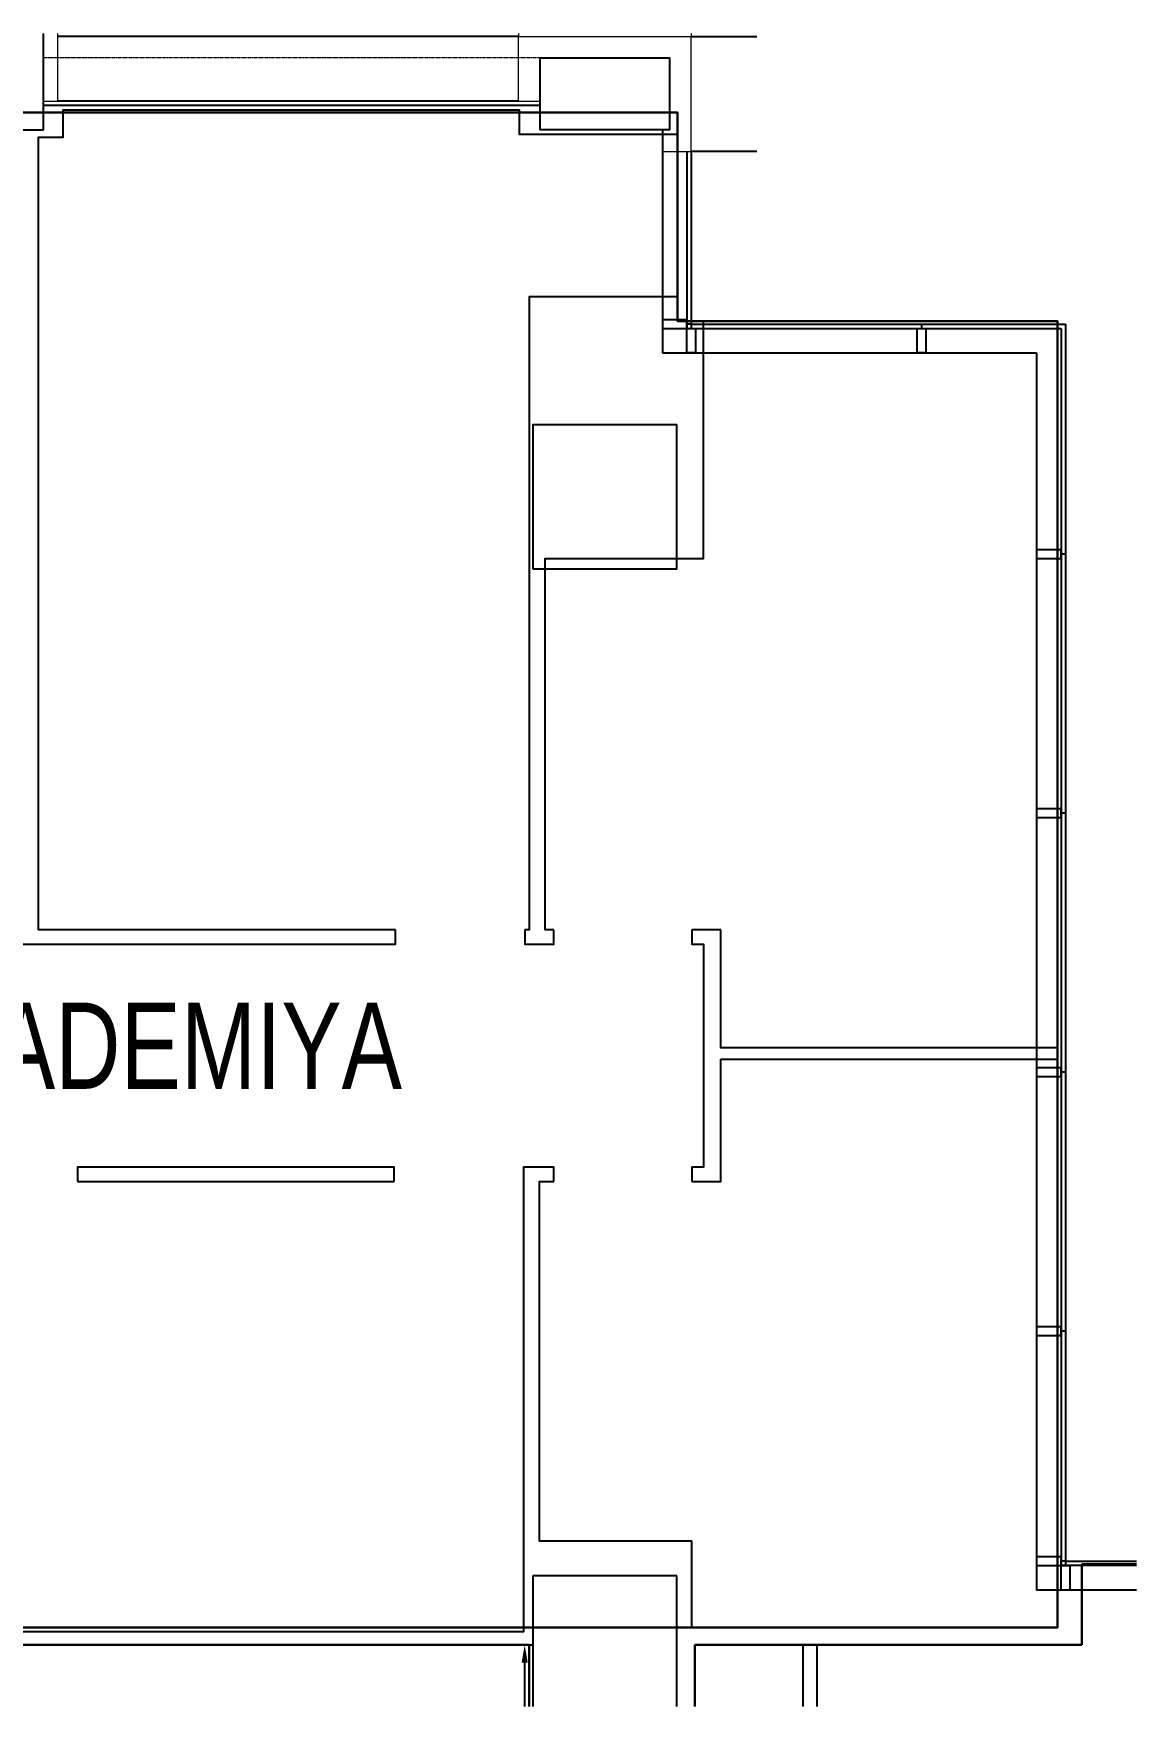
# Model space of a CAD drawing. Header units: millimetres. Extents: x 1372029 to 1411332, y -113814 to -97694.
# Drawn here: x 1403667 to 1411332, y -109324 to -97694 of the extents above; entities that cross this region are included whole.
import ezdxf

# ---------------------------------------------------------------- set-up
doc = ezdxf.new("R2010")
doc.units = ezdxf.units.MM
doc.linetypes.add('HIDDEN', pattern=[0.375, 0.25, -0.125])
for name, color, linetype in [('Divar-esas', 7, 'Continuous'), ('Divar-komek', 7, 'Continuous'), ('metal', 7, 'Continuous'), ('OFFICE_BOUNDARY', 3, 'Continuous'), ('Pencere', 7, 'Continuous'), ('plita 2', 7, 'Continuous'), ('sutun1', 7, 'Continuous')]:
    doc.layers.add(name, color=color, linetype=linetype)
doc.layers.add('Fasad detali', color=37, linetype='Continuous', lineweight=20)
doc.layers.add('obl. keramogranit', color=138, linetype='Continuous', lineweight=18, true_color=0x005252)
doc.layers.add('plita', color=182, linetype='Continuous', lineweight=5, true_color=0x3a07c5)
doc.styles.add('Yazilar', font='txt', dxfattribs={"width": 0.75})

msp = doc.modelspace()

# ---------------------------------------------------------------- linework, layer by layer
at = {"color": 1, "lineweight": 30}
for p, q in [((1395752, -98244), (1408142, -98244)), ((1408142, -98244), (1408142, -99694)), ((1408142, -99694), (1410782, -99694)), ((1410782, -99694), (1410782, -108774)), ((1410952, -108894), (1410952, -108334)), ((1410952, -108334), (1411332, -108334)), ((1410782, -108774), (1394622, -108774)), ((1400272, -108894), (1407112, -108894)), ((1407112, -108894), (1407112, -109324)), ((1408262, -109324), (1408262, -108894)), ((1408262, -108894), (1410952, -108894))]:
    msp.add_line(p, q, dxfattribs=at)
at = {"color": 18, "lineweight": -3, "true_color": 0x000000}
for p, q in [((1395752, -98244), (1408142, -98244)), ((1408142, -98244), (1408142, -99694)), ((1408142, -99694), (1410782, -99694)), ((1410782, -99694), (1410782, -108774)), ((1410952, -108894), (1410952, -108334)), ((1410952, -108334), (1411332, -108334)), ((1410782, -108774), (1394622, -108774)), ((1400272, -108894), (1407112, -108894)), ((1407112, -108894), (1407112, -109324)), ((1408262, -109324), (1408262, -108894)), ((1408262, -108894), (1410952, -108894))]:
    msp.add_line(p, q, dxfattribs=at)
for p, q in [((1410952, -108334), (1411332, -108334)), ((1410952, -108894), (1410952, -108334)), ((1400272, -108894), (1407112, -108894)), ((1407112, -108894), (1407112, -109324)), ((1408262, -109324), (1408262, -108894)), ((1408262, -108894), (1409012, -108894)), ((1409012, -108894), (1409012, -109324)), ((1409112, -109324), (1409112, -108894)), ((1409112, -108894), (1410952, -108894))]:
    msp.add_line(p, q)
at = {"color": 0, "lineweight": -2, "transparency": 16777216}
msp.add_line((1406797, -108894), (1407143, -108894), dxfattribs=at)
at = {"color": 0, "lineweight": -2}
msp.add_line((1407080, -109324), (1407080, -109019), dxfattribs=at)
for points in [[(1406182, -103924), (1403702, -103924), (1403702, -98414), (1403872, -98414), (1403872, -98224), (1407042, -98224), (1407042, -98394), (1408142, -98394), (1408142, -99524), (1407112, -99524), (1407112, -103924), (1407082, -103924)], [(1407282, -103924), (1407222, -103924), (1407222, -101344), (1408322, -101344), (1408322, -99694), (1410782, -99694), (1410782, -104744), (1408442, -104744), (1408442, -103924)], [(1400642, -103924), (1400642, -104024), (1406182, -104024), (1406182, -103924)], [(1407082, -103924), (1407082, -104024), (1407282, -104024), (1407282, -103924)], [(1408242, -103924), (1408242, -104024), (1408322, -104024), (1408322, -105574), (1408242, -105574), (1408242, -105674)], [(1408442, -103924), (1408242, -103924)], [(1408442, -104824), (1410782, -104824), (1410782, -108774), (1408242, -108774), (1408242, -108174), (1407182, -108174), (1407182, -105674), (1407282, -105674)], [(1408242, -105674), (1408442, -105674), (1408442, -104824)], [(1406172, -105674), (1406172, -105574), (1403972, -105574), (1403972, -105674)], [(1407282, -105674), (1407282, -105574), (1407072, -105574), (1407072, -105674)], [(1407072, -105674), (1407072, -108804), (1400272, -108804), (1400272, -105674), (1403072, -105674)], [(1403972, -105674), (1406172, -105674)]]:
    msp.add_lwpolyline(points)
at = {"color": 0, "transparency": 16777216}
msp.add_solid([(1407059, -109019), (1407101, -109019), (1407080, -108894)], dxfattribs=at)
at = {"layer": 'Divar-komek'}
for p, q in [((1407037, -97714), (1403837, -97714)), ((1408237, -97714), (1408692, -97714)), ((1408237, -97714), (1408692, -97714)), ((1408237, -97714), (1408692, -97714)), ((1408692, -98514), (1408237, -98514)), ((1408692, -98514), (1408237, -98514)), ((1408692, -98514), (1408237, -98514))]:
    msp.add_line(p, q, dxfattribs=at)
at = {"layer": 'Fasad detali'}
for p, q in [((1407037, -97694), (1407037, -97714)), ((1408237, -97694), (1408237, -97714))]:
    msp.add_line(p, q, dxfattribs=at)
at = {"layer": 'metal'}
for p, q in [((1408237, -99714), (1408207, -99714)), ((1408237, -99714), (1408237, -99744)), ((1409837, -99714), (1409837, -99744)), ((1410837, -101314), (1410807, -101314)), ((1410837, -103114), (1410807, -103114)), ((1410837, -104914), (1410807, -104914)), ((1410837, -106714), (1410807, -106714)), ((1410837, -108314), (1410807, -108314)), ((1410837, -108314), (1410837, -108344))]:
    msp.add_line(p, q, dxfattribs=at)
for points in [[(1408207, -99684), (1408037, -99684), (1408037, -99744), (1408207, -99744)], [(1408267, -99744), (1408267, -99914), (1408207, -99914), (1408207, -99744)], [(1409867, -99744), (1409867, -99914), (1409807, -99914), (1409807, -99744)], [(1410807, -101284), (1410637, -101284), (1410637, -101344), (1410807, -101344)], [(1410807, -103084), (1410637, -103084), (1410637, -103144), (1410807, -103144)], [(1410807, -104884), (1410637, -104884), (1410637, -104944), (1410807, -104944)], [(1410807, -106684), (1410637, -106684), (1410637, -106744), (1410807, -106744)], [(1410807, -108284), (1410637, -108284), (1410637, -108344), (1410807, -108344)], [(1410867, -108344), (1410867, -108514), (1410807, -108514), (1410807, -108344)]]:
    msp.add_lwpolyline(points, close=True, dxfattribs=at)
at = {"layer": 'obl. keramogranit'}
for p, q in [((1403837, -98164), (1403837, -97694)), ((1407037, -97714), (1408237, -97714)), ((1407037, -98164), (1407037, -97714)), ((1408237, -98514), (1408237, -97714)), ((1403737, -98164), (1403837, -98164)), ((1407037, -98164), (1407187, -98164)), ((1408037, -98514), (1408037, -98414)), ((1408037, -98514), (1408237, -98514))]:
    msp.add_line(p, q, dxfattribs=at)
at = {"layer": 'OFFICE_BOUNDARY'}
msp.add_lwpolyline([(1394622, -108774), (1394622, -104924), (1395752, -104924), (1395752, -98244), (1408142, -98244), (1408142, -99694), (1410782, -99694), (1410782, -108774), (1394622, -108774)], close=True, dxfattribs=at)
at = {"layer": 'Pencere'}
for p, q in [((1407187, -98194), (1403737, -98194)), ((1407037, -98164), (1403837, -98164)), ((1408207, -98514), (1408207, -99744)), ((1408237, -98514), (1408237, -99714)), ((1408207, -99744), (1410807, -99744)), ((1408237, -99714), (1410837, -99714)), ((1410807, -99744), (1410807, -108344)), ((1410837, -99714), (1410837, -108314)), ((1411332, -108344), (1410807, -108344)), ((1410837, -108314), (1411332, -108314))]:
    msp.add_line(p, q, dxfattribs=at)
at = {"layer": 'plita', "linetype": 'HIDDEN', "ltscale": 5}
msp.add_line((1407187, -97864), (1403737, -97864), dxfattribs=at)
at = {"layer": 'plita 2'}
for p, q in [((1408037, -98364), (1408037, -99914)), ((1408037, -99914), (1410637, -99914)), ((1410637, -99914), (1410637, -108514)), ((1411332, -108514), (1410637, -108514))]:
    msp.add_line(p, q, dxfattribs=at)
at = {"layer": 'sutun1'}
for p, q in [((1403737, -98364), (1403737, -97694)), ((1403537, -98364), (1403737, -98364)), ((1408137, -108414), (1407137, -108414)), ((1407137, -108414), (1407137, -109324)), ((1408137, -109324), (1408137, -108414))]:
    msp.add_line(p, q, dxfattribs=at)
for points in [[(1407187, -97864), (1408087, -97864), (1408087, -98364), (1407187, -98364)], [(1407137, -101414), (1408137, -101414), (1408137, -100414), (1407137, -100414)]]:
    msp.add_lwpolyline(points, close=True, dxfattribs=at)

# ---------------------------------------------------------------- texts
at = {"layer": 'Divar-esas', "insert": (1400883, -104430), "char_height": 600, "attachment_point": 1, "style": 'Yazilar'}
msp.add_mtext_dynamic_manual_height_columns('{\\f@Arial Unicode MS|b0|i0|c0|p34;ATL   AKADEMIYA}', width=8453.4, gutter_width=250, heights=[-600], dxfattribs=at)

doc.saveas('drawing.dxf')
